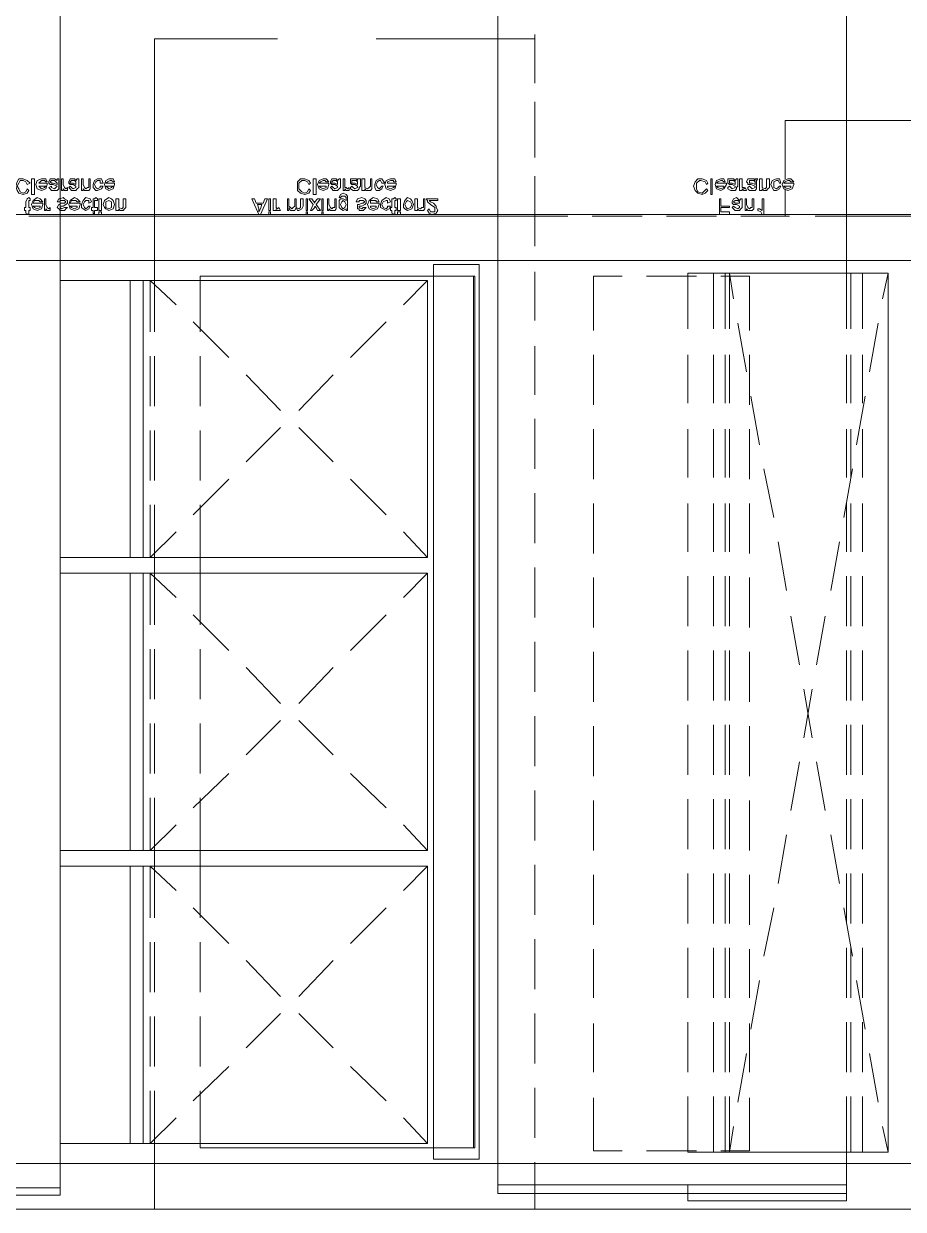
# Model space of a CAD drawing. Header units: metres. Extents: x -2 to 237, y -8 to 52.
# Drawn here: x 11.405 to 14.223, y 23.912 to 27.713 of the extents above; entities that cross this region are included whole.
import ezdxf

# ---------------------------------------------------------------- set-up
doc = ezdxf.new("R2010")
doc.units = ezdxf.units.M
doc.layers.add('HVAC - Ductos', color=5, linetype='Continuous', lineweight=0)
doc.layers.add('PDF2_Geometry', color=7, linetype='Continuous', lineweight=0, true_color=0xaaaaaa)

msp = doc.modelspace()

# ---------------------------------------------------------------- linework, layer by layer
at = {"layer": 'HVAC - Ductos', "lineweight": 0}
for points in [[(11.5219, 28.9746), (11.5219, 23.9805), (10.4039, 23.9805), (10.4039, 28.9746)], [(14.0555, 26.9128), (14.0922, 26.9128), (14.1746, 26.9128), (14.1746, 24.095), (14.0922, 24.095), (14.0555, 24.095), (14.0418, 24.095), (14.0418, 23.9897), (14.0418, 23.9622), (12.9239, 23.9622), (12.9239, 23.9897), (12.9239, 28.9654), (14.0418, 28.9654), (14.0418, 26.9128)], [(11.4164, 27.1969), (11.4256, 27.2015), (11.4164, 27.2106), (11.4028, 27.2152), (11.389, 27.2152), (11.3844, 27.2061), (11.3798, 27.1923), (11.3844, 27.1785), (11.389, 27.1694), (11.4028, 27.1648), (11.4164, 27.1694), (11.421, 27.1785), (11.4164, 27.1831), (11.4119, 27.1739), (11.4028, 27.1694), (11.3936, 27.1739), (11.389, 27.1831), (11.3844, 27.1923), (11.389, 27.2015), (11.3936, 27.2106), (11.4028, 27.2106), (11.4119, 27.2061)], [(11.4302, 27.2152), (11.4302, 27.1648), (11.4394, 27.1648), (11.4394, 27.2152)], [(11.476, 27.2061), (11.4806, 27.2061), (11.476, 27.2152), (11.4623, 27.2152), (11.4486, 27.2106), (11.444, 27.1969), (11.4486, 27.1831), (11.4623, 27.1785), (11.476, 27.1831), (11.4806, 27.1969), (11.4806, 27.2015), (11.4531, 27.2015), (11.4577, 27.2061), (11.4623, 27.2106), (11.4714, 27.2106)], [(11.5127, 27.2106), (11.5035, 27.2152), (11.499, 27.2152), (11.4898, 27.2152), (11.4852, 27.2061), (11.4852, 27.2015), (11.4898, 27.1969), (11.4944, 27.1969), (11.499, 27.1969), (11.5127, 27.1923), (11.5081, 27.1877), (11.5035, 27.1831), (11.4944, 27.1877), (11.4944, 27.1923), (11.4852, 27.1877), (11.4898, 27.1831), (11.4944, 27.1785), (11.5035, 27.1785), (11.5127, 27.1785), (11.5173, 27.1831), (11.5173, 27.1877), (11.5173, 27.1923), (11.5173, 27.2015), (11.5173, 27.2106), (11.5173, 27.2152), (11.5127, 27.2152)], [(11.5265, 27.2152), (11.5265, 27.1785), (11.5311, 27.1785), (11.5311, 27.1831), (11.5356, 27.1785), (11.5402, 27.1785), (11.5448, 27.1785), (11.5448, 27.1877), (11.5402, 27.1831), (11.5356, 27.1877), (11.5311, 27.1969), (11.5311, 27.2152)], [(11.5722, 27.2106), (11.5677, 27.2152), (11.5631, 27.2152), (11.5539, 27.2152), (11.5493, 27.2061), (11.5493, 27.2015), (11.5539, 27.1969), (11.5585, 27.1969), (11.5631, 27.1969), (11.5722, 27.1923), (11.5722, 27.1877), (11.5631, 27.1831), (11.5585, 27.1877), (11.5539, 27.1923), (11.5493, 27.1877), (11.5539, 27.1831), (11.5585, 27.1785), (11.5677, 27.1785), (11.5722, 27.1785), (11.5768, 27.1831), (11.5814, 27.1877), (11.5814, 27.1923), (11.5814, 27.2015), (11.5814, 27.2106), (11.5814, 27.2152), (11.5768, 27.2152)], [(11.5906, 27.2152), (11.5906, 27.1785), (11.5952, 27.1785), (11.5952, 27.1831), (11.5997, 27.1785), (11.6089, 27.1785), (11.6135, 27.1785), (11.6181, 27.1831), (11.6181, 27.1877), (11.6181, 27.1923), (11.6181, 27.2152), (11.6135, 27.2152), (11.6135, 27.1923), (11.6135, 27.1877), (11.6089, 27.1877), (11.6043, 27.1831), (11.5997, 27.1877), (11.5952, 27.1969), (11.5952, 27.2152)], [(11.6501, 27.2015), (11.6593, 27.2015), (11.6547, 27.2152), (11.641, 27.2152), (11.6318, 27.2106), (11.6273, 27.1969), (11.6273, 27.1877), (11.6364, 27.1785), (11.641, 27.1785), (11.6547, 27.1831), (11.6593, 27.1923), (11.6501, 27.1923), (11.6501, 27.1877), (11.641, 27.1831), (11.6364, 27.1877), (11.6318, 27.1969), (11.6364, 27.2061), (11.641, 27.2106), (11.6501, 27.2106)], [(11.6914, 27.2061), (11.6959, 27.2061), (11.6914, 27.2152), (11.6777, 27.2152), (11.6685, 27.2106), (11.6639, 27.1969), (11.6685, 27.1831), (11.6777, 27.1785), (11.6914, 27.1831), (11.6959, 27.1969), (11.6959, 27.2015), (11.6685, 27.2015), (11.6731, 27.2061), (11.6822, 27.2106), (11.6868, 27.2106)], [(12.3191, 27.1969), (12.3237, 27.2015), (12.3191, 27.2106), (12.3053, 27.2152), (12.2915, 27.2152), (12.2824, 27.2061), (12.2824, 27.1923), (12.2824, 27.1785), (12.2915, 27.1694), (12.3053, 27.1648), (12.3191, 27.1694), (12.3237, 27.1785), (12.3191, 27.1831), (12.3145, 27.1739), (12.3053, 27.1694), (12.2961, 27.1739), (12.287, 27.1831), (12.287, 27.1923), (12.287, 27.2015), (12.2961, 27.2106), (12.3053, 27.2106), (12.3145, 27.2061)], [(12.3328, 27.2152), (12.3328, 27.1648), (12.342, 27.1648), (12.342, 27.2152)], [(12.3741, 27.2061), (12.3832, 27.2061), (12.3741, 27.2152), (12.3649, 27.2152), (12.3512, 27.2106), (12.3466, 27.1969), (12.3512, 27.1831), (12.3649, 27.1785), (12.3786, 27.1831), (12.3832, 27.1969), (12.3832, 27.2015), (12.3512, 27.2015), (12.3558, 27.2061), (12.3649, 27.2106), (12.3695, 27.2106)], [(12.4107, 27.2106), (12.4061, 27.2152), (12.4015, 27.2152), (12.3924, 27.2152), (12.3878, 27.2061), (12.3878, 27.2015), (12.3924, 27.1969), (12.3969, 27.1969), (12.4015, 27.1969), (12.4107, 27.1923), (12.4107, 27.1877), (12.4015, 27.1831), (12.3969, 27.1877), (12.3924, 27.1923), (12.3878, 27.1877), (12.3924, 27.1831), (12.3969, 27.1785), (12.4061, 27.1785), (12.4107, 27.1785), (12.4153, 27.1831), (12.4199, 27.1877), (12.4199, 27.1923), (12.4199, 27.2015), (12.4199, 27.2106), (12.4199, 27.2152), (12.4153, 27.2152)], [(12.429, 27.2152), (12.429, 27.1785), (12.4336, 27.1785), (12.4336, 27.1831), (12.4382, 27.1785), (12.4428, 27.1785), (12.4474, 27.1785), (12.4474, 27.1877), (12.4428, 27.1831), (12.4382, 27.1877), (12.4336, 27.1877), (12.4336, 27.1969), (12.4336, 27.2152)], [(12.4748, 27.2106), (12.4702, 27.2152), (12.4611, 27.2152), (12.452, 27.2152), (12.452, 27.2061), (12.452, 27.2015), (12.4566, 27.1969), (12.4657, 27.1969), (12.4748, 27.1923), (12.4748, 27.1877), (12.4657, 27.1831), (12.4611, 27.1877), (12.4566, 27.1923), (12.452, 27.1877), (12.452, 27.1831), (12.4611, 27.1785), (12.4657, 27.1785), (12.4748, 27.1785), (12.4794, 27.1831), (12.4794, 27.1877), (12.484, 27.1923), (12.484, 27.2015), (12.484, 27.2106), (12.484, 27.2152), (12.4748, 27.2152)], [(12.4886, 27.2152), (12.4886, 27.1785), (12.4978, 27.1785), (12.4978, 27.1831), (12.5024, 27.1785), (12.5069, 27.1785), (12.5161, 27.1785), (12.5206, 27.1831), (12.5206, 27.1877), (12.5206, 27.1923), (12.5206, 27.2152), (12.5161, 27.2152), (12.5161, 27.1923), (12.5115, 27.1877), (12.5069, 27.1831), (12.4978, 27.1877), (12.4978, 27.1969), (12.4978, 27.2152)], [(12.5528, 27.2015), (12.5619, 27.2015), (12.5528, 27.2152), (12.5436, 27.2152), (12.5344, 27.2106), (12.5298, 27.1969), (12.5298, 27.1877), (12.5344, 27.1785), (12.5436, 27.1785), (12.5528, 27.1831), (12.5573, 27.1923), (12.5528, 27.1923), (12.5482, 27.1877), (12.5436, 27.1831), (12.539, 27.1877), (12.5344, 27.1969), (12.539, 27.2061), (12.5436, 27.2106), (12.5482, 27.2106)], [(12.5894, 27.2061), (12.5986, 27.2061), (12.594, 27.2152), (12.5802, 27.2152), (12.5664, 27.2106), (12.5619, 27.1969), (12.5664, 27.1831), (12.5802, 27.1785), (12.594, 27.1831), (12.5986, 27.1969), (12.5986, 27.2015), (12.571, 27.2015), (12.571, 27.2061), (12.5802, 27.2106), (12.5894, 27.2106)], [(13.5928, 27.1969), (13.5974, 27.2015), (13.5928, 27.2106), (13.579, 27.2152), (13.5653, 27.2152), (13.5562, 27.2061), (13.5516, 27.1923), (13.5562, 27.1785), (13.5653, 27.1694), (13.579, 27.1648), (13.5882, 27.1694), (13.5974, 27.1785), (13.5928, 27.1831), (13.5836, 27.1739), (13.579, 27.1694), (13.5653, 27.1739), (13.5607, 27.1831), (13.5607, 27.1923), (13.5607, 27.2015), (13.5699, 27.2106), (13.5744, 27.2106), (13.5882, 27.2061)], [(13.6066, 27.2152), (13.6066, 27.1648), (13.6111, 27.1648), (13.6111, 27.2152)], [(13.6478, 27.2061), (13.6524, 27.2061), (13.6478, 27.2152), (13.6386, 27.2152), (13.6248, 27.2106), (13.6202, 27.1969), (13.6248, 27.1831), (13.6386, 27.1785), (13.6478, 27.1831), (13.6569, 27.1969), (13.6569, 27.2015), (13.6248, 27.2015), (13.6294, 27.2061), (13.6386, 27.2106), (13.6432, 27.2106)], [(13.6844, 27.2106), (13.6798, 27.2152), (13.6706, 27.2152), (13.6615, 27.2152), (13.6615, 27.2061), (13.6615, 27.2015), (13.6661, 27.1969), (13.6706, 27.1969), (13.6752, 27.1969), (13.6844, 27.1923), (13.6844, 27.1877), (13.6752, 27.1831), (13.6706, 27.1877), (13.6661, 27.1923), (13.6615, 27.1877), (13.6615, 27.1831), (13.6706, 27.1785), (13.6752, 27.1785), (13.6844, 27.1785), (13.689, 27.1831), (13.689, 27.1877), (13.6936, 27.1923), (13.6936, 27.2015), (13.6936, 27.2106), (13.6936, 27.2152), (13.689, 27.2152)], [(13.6982, 27.2152), (13.6982, 27.1785), (13.7073, 27.1785), (13.7073, 27.1831), (13.7119, 27.1785), (13.7211, 27.1785), (13.7165, 27.1877), (13.7119, 27.1831), (13.7119, 27.1877), (13.7073, 27.1877), (13.7073, 27.1969), (13.7073, 27.2152)], [(13.7486, 27.2106), (13.744, 27.2152), (13.7348, 27.2152), (13.7257, 27.2152), (13.7211, 27.2061), (13.7257, 27.2015), (13.7257, 27.1969), (13.7303, 27.1969), (13.7348, 27.1969), (13.7486, 27.1923), (13.7486, 27.1877), (13.7394, 27.1831), (13.7348, 27.1877), (13.7303, 27.1923), (13.7257, 27.1877), (13.7257, 27.1831), (13.7303, 27.1785), (13.7394, 27.1785), (13.7486, 27.1785), (13.7531, 27.1831), (13.7531, 27.1877), (13.7531, 27.1923), (13.7531, 27.2015), (13.7531, 27.2106), (13.7577, 27.2152), (13.7486, 27.2152)], [(13.7623, 27.2152), (13.7623, 27.1785), (13.7714, 27.1785), (13.7714, 27.1831), (13.776, 27.1785), (13.7806, 27.1785), (13.7852, 27.1785), (13.7898, 27.1831), (13.7944, 27.1877), (13.7944, 27.1923), (13.7944, 27.2152), (13.7852, 27.2152), (13.7852, 27.1923), (13.7852, 27.1877), (13.7806, 27.1831), (13.7714, 27.1877), (13.7714, 27.1969), (13.7714, 27.2152)], [(13.8265, 27.2015), (13.8311, 27.2015), (13.8265, 27.2152), (13.8173, 27.2152), (13.8035, 27.2106), (13.799, 27.1969), (13.8035, 27.1877), (13.8081, 27.1785), (13.8173, 27.1785), (13.8265, 27.1831), (13.8311, 27.1923), (13.8265, 27.1923), (13.8219, 27.1877), (13.8173, 27.1831), (13.8081, 27.1877), (13.8081, 27.1969), (13.8081, 27.2061), (13.8173, 27.2106), (13.8219, 27.2106)], [(13.8631, 27.2061), (13.8723, 27.2061), (13.8631, 27.2152), (13.8539, 27.2152), (13.8402, 27.2106), (13.8357, 27.1969), (13.8402, 27.1831), (13.8539, 27.1785), (13.8677, 27.1831), (13.8723, 27.1969), (13.8723, 27.2015), (13.8402, 27.2015), (13.8448, 27.2061), (13.8539, 27.2106), (13.8585, 27.2106)], [(11.4531, 27.1923), (11.476, 27.1923), (11.4714, 27.1877), (11.4623, 27.1831), (11.4577, 27.1877)], [(11.5127, 27.1969), (11.499, 27.2015), (11.4944, 27.2015), (11.4898, 27.2061), (11.4944, 27.2106), (11.499, 27.2106), (11.5035, 27.2106), (11.5081, 27.2061), (11.5127, 27.2015)], [(11.5722, 27.1969), (11.5631, 27.2015), (11.5585, 27.2015), (11.5539, 27.2015), (11.5539, 27.2061), (11.5585, 27.2106), (11.5631, 27.2106), (11.5677, 27.2106), (11.5722, 27.2061), (11.5722, 27.2015)], [(11.6685, 27.1923), (11.6914, 27.1923), (11.6868, 27.1877), (11.6777, 27.1831), (11.6731, 27.1877)], [(12.3512, 27.1923), (12.3741, 27.1923), (12.3741, 27.1877), (12.3649, 27.1831), (12.3558, 27.1877)], [(12.4107, 27.1969), (12.4015, 27.2015), (12.3969, 27.2015), (12.3924, 27.2015), (12.3924, 27.2061), (12.3969, 27.2106), (12.4015, 27.2106), (12.4061, 27.2106), (12.4107, 27.2061), (12.4107, 27.2015)], [(12.4748, 27.1969), (12.4657, 27.2015), (12.4611, 27.2015), (12.4566, 27.2015), (12.4566, 27.2061), (12.4566, 27.2106), (12.4657, 27.2106), (12.4702, 27.2106), (12.4748, 27.2061), (12.4748, 27.2015)], [(12.571, 27.1923), (12.594, 27.1923), (12.5894, 27.1877), (12.5802, 27.1831), (12.571, 27.1877)], [(13.6248, 27.1923), (13.6478, 27.1923), (13.6478, 27.1877), (13.6386, 27.1831), (13.6294, 27.1877)], [(13.6844, 27.1969), (13.6752, 27.2015), (13.6706, 27.2015), (13.6661, 27.2015), (13.6661, 27.2061), (13.6661, 27.2106), (13.6752, 27.2106), (13.6798, 27.2106), (13.6844, 27.2061), (13.6844, 27.2015)], [(13.7486, 27.1969), (13.7394, 27.2015), (13.7303, 27.2015), (13.7303, 27.2061), (13.7303, 27.2106), (13.7348, 27.2106), (13.744, 27.2106), (13.7486, 27.2061), (13.7486, 27.2015)], [(13.8402, 27.1923), (13.8631, 27.1923), (13.8631, 27.1877), (13.8539, 27.1831), (13.8448, 27.1877)], [(11.4256, 27.1465), (11.4256, 27.1511), (11.421, 27.1557), (11.4164, 27.1511), (11.4119, 27.1419), (11.4119, 27.1236), (11.4073, 27.1236), (11.4073, 27.1144), (11.4119, 27.1144), (11.4119, 27.1053), (11.421, 27.1007), (11.421, 27.1144), (11.4256, 27.1144), (11.4256, 27.1236), (11.421, 27.1236), (11.421, 27.1419), (11.421, 27.1465)], [(11.4577, 27.1419), (11.4668, 27.1419), (11.4577, 27.1511), (11.4486, 27.1557), (11.4348, 27.1465), (11.4302, 27.1327), (11.4348, 27.119), (11.4486, 27.1144), (11.4623, 27.119), (11.4668, 27.1327), (11.4668, 27.1373), (11.4348, 27.1373), (11.4394, 27.1465), (11.4486, 27.1465), (11.4531, 27.1465)], [(11.4714, 27.1511), (11.4714, 27.1144), (11.476, 27.1144), (11.476, 27.119), (11.4806, 27.1144), (11.4852, 27.1144), (11.4898, 27.1144), (11.4898, 27.1236), (11.4852, 27.119), (11.4806, 27.1236), (11.476, 27.1327), (11.476, 27.1511)], [(11.5127, 27.1419), (11.5219, 27.1419), (11.5219, 27.1465), (11.5311, 27.1465), (11.5356, 27.1465), (11.5402, 27.1419), (11.5356, 27.1373), (11.5311, 27.1373), (11.5219, 27.1373), (11.5219, 27.1327), (11.5173, 27.1327), (11.5127, 27.1236), (11.5173, 27.119), (11.5219, 27.1144), (11.5265, 27.1144), (11.5356, 27.1144), (11.5402, 27.119), (11.5448, 27.1236), (11.5356, 27.1236), (11.5265, 27.119), (11.5219, 27.1236), (11.5219, 27.1281), (11.5311, 27.1281), (11.5402, 27.1327), (11.5448, 27.1373), (11.5448, 27.1419), (11.5448, 27.1465), (11.5356, 27.1511), (11.5311, 27.1557), (11.5219, 27.1511), (11.5173, 27.1511)], [(11.5768, 27.1419), (11.586, 27.1419), (11.5768, 27.1511), (11.5677, 27.1557), (11.5539, 27.1465), (11.5493, 27.1327), (11.5539, 27.119), (11.5677, 27.1144), (11.5814, 27.119), (11.586, 27.1327), (11.586, 27.1373), (11.5539, 27.1373), (11.5585, 27.1465), (11.5677, 27.1465), (11.5722, 27.1465)], [(11.6135, 27.1373), (11.6227, 27.1419), (11.6181, 27.1511), (11.6043, 27.1557), (11.5952, 27.1465), (11.5906, 27.1327), (11.5906, 27.1236), (11.5952, 27.119), (11.6043, 27.1144), (11.6135, 27.119), (11.6181, 27.1281), (11.6135, 27.1281), (11.6089, 27.1236), (11.6043, 27.119), (11.5997, 27.1236), (11.5952, 27.1327), (11.5997, 27.1419), (11.6043, 27.1465), (11.6135, 27.1465)], [(11.641, 27.1465), (11.641, 27.1511), (11.6364, 27.1557), (11.6318, 27.1511), (11.6273, 27.1511), (11.6273, 27.1419), (11.6273, 27.1236), (11.6227, 27.1236), (11.6227, 27.1144), (11.6273, 27.1144), (11.6273, 27.1053), (11.6318, 27.1007), (11.6318, 27.1144), (11.641, 27.1144), (11.641, 27.1236), (11.6318, 27.1236), (11.6318, 27.1419), (11.6318, 27.1465), (11.6364, 27.1465)], [(11.6455, 27.1511), (11.6455, 27.1144), (11.6547, 27.1144), (11.6547, 27.1511)], [(11.6593, 27.1327), (11.6639, 27.1236), (11.6685, 27.119), (11.6777, 27.1144), (11.6914, 27.119), (11.6959, 27.1327), (11.6914, 27.1465), (11.6868, 27.1511), (11.6777, 27.1557), (11.6639, 27.1465)], [(11.6685, 27.1327), (11.6685, 27.1419), (11.6777, 27.1465), (11.6868, 27.1419), (11.6868, 27.1327), (11.6868, 27.1236), (11.6777, 27.119), (11.6685, 27.1236)], [(11.7005, 27.1511), (11.7005, 27.1144), (11.7097, 27.1144), (11.7097, 27.119), (11.7143, 27.1144), (11.7189, 27.1144), (11.7235, 27.1144), (11.728, 27.119), (11.7326, 27.1236), (11.7326, 27.1281), (11.7326, 27.1511), (11.7235, 27.1511), (11.7235, 27.1327), (11.7235, 27.1236), (11.7189, 27.119), (11.7097, 27.1236), (11.7097, 27.1327), (11.7097, 27.1511)], [(12.1358, 27.1511), (12.1587, 27.1007), (12.1633, 27.1007), (12.1862, 27.1511), (12.1771, 27.1511), (12.1725, 27.1373), (12.1495, 27.1373), (12.145, 27.1511)], [(12.1908, 27.1511), (12.1908, 27.1144), (12.1953, 27.1144), (12.1953, 27.1511)], [(12.2045, 27.1511), (12.2045, 27.1144), (12.2137, 27.1144), (12.2137, 27.119), (12.2137, 27.1144), (12.2183, 27.1144), (12.2275, 27.1144), (12.2229, 27.1236), (12.2183, 27.119), (12.2137, 27.1236), (12.2137, 27.1327), (12.2137, 27.1511)], [(12.2503, 27.1511), (12.2503, 27.1144), (12.2549, 27.1144), (12.2549, 27.1236), (12.2595, 27.1144), (12.2687, 27.1144), (12.2733, 27.1144), (12.2779, 27.1236), (12.2824, 27.1144), (12.287, 27.1144), (12.2961, 27.119), (12.3007, 27.1281), (12.3007, 27.1511), (12.2915, 27.1511), (12.2915, 27.1281), (12.2915, 27.1236), (12.287, 27.119), (12.2779, 27.1236), (12.2779, 27.1327), (12.2779, 27.1511), (12.2733, 27.1511), (12.2733, 27.1281), (12.2687, 27.1236), (12.2641, 27.119), (12.2595, 27.1236), (12.2549, 27.1281), (12.2549, 27.1327), (12.2549, 27.1511)], [(12.3099, 27.1511), (12.3099, 27.1144), (12.3145, 27.1144), (12.3145, 27.1511)], [(12.3191, 27.1511), (12.3328, 27.1327), (12.3237, 27.1144), (12.3282, 27.1144), (12.3374, 27.1236), (12.3374, 27.1281), (12.342, 27.1236), (12.3466, 27.1144), (12.3558, 27.1144), (12.342, 27.1327), (12.3558, 27.1511), (12.3466, 27.1511), (12.3374, 27.1419), (12.3374, 27.1373), (12.3282, 27.1511)], [(12.3603, 27.1511), (12.3603, 27.1144), (12.3649, 27.1144), (12.3649, 27.1511)], [(12.3786, 27.1511), (12.3786, 27.1144), (12.3832, 27.1144), (12.3832, 27.119), (12.3878, 27.1144), (12.3924, 27.1144), (12.4015, 27.1144), (12.4061, 27.119), (12.4061, 27.1236), (12.4061, 27.1281), (12.4061, 27.1511), (12.4015, 27.1511), (12.4015, 27.1327), (12.4015, 27.1236), (12.3969, 27.1236), (12.3924, 27.119), (12.3878, 27.1236), (12.3832, 27.1327), (12.3832, 27.1511)], [(12.4153, 27.1557), (12.4199, 27.1557), (12.4244, 27.1603), (12.429, 27.1603), (12.4336, 27.1603), (12.4382, 27.1557), (12.4382, 27.1465), (12.429, 27.1511), (12.4199, 27.1511), (12.4153, 27.1465), (12.4153, 27.1327), (12.4153, 27.1236), (12.4199, 27.119), (12.429, 27.1144), (12.4382, 27.119), (12.4382, 27.1144), (12.4428, 27.1144), (12.4428, 27.1465), (12.4428, 27.1603), (12.4382, 27.1648), (12.429, 27.1694), (12.4199, 27.1648)], [(12.4199, 27.1327), (12.4244, 27.1419), (12.429, 27.1465), (12.4336, 27.1419), (12.4382, 27.1327), (12.4336, 27.1236), (12.429, 27.119), (12.4244, 27.1236)], [(12.4702, 27.1419), (12.4794, 27.1419), (12.4794, 27.1465), (12.4886, 27.1465), (12.4932, 27.1465), (12.4978, 27.1419), (12.4932, 27.1373), (12.4886, 27.1373), (12.4794, 27.1327), (12.4748, 27.1327), (12.4748, 27.1236), (12.4748, 27.119), (12.4794, 27.119), (12.4794, 27.1144), (12.4886, 27.1144), (12.4932, 27.1144), (12.4978, 27.119), (12.5024, 27.1236), (12.4932, 27.1236), (12.4886, 27.119), (12.4794, 27.1236), (12.4794, 27.1281), (12.484, 27.1281), (12.4886, 27.1281), (12.4978, 27.1327), (12.5024, 27.1373), (12.5024, 27.1419), (12.5024, 27.1465), (12.4978, 27.1511), (12.4886, 27.1557), (12.4748, 27.1511)], [(12.5344, 27.1419), (12.5436, 27.1419), (12.539, 27.1511), (12.5252, 27.1557), (12.5115, 27.1465), (12.5069, 27.1327), (12.5115, 27.119), (12.5252, 27.1144), (12.539, 27.119), (12.5436, 27.1327), (12.5436, 27.1373), (12.5161, 27.1373), (12.5161, 27.1465), (12.5252, 27.1465), (12.5344, 27.1465)], [(12.571, 27.1373), (12.5802, 27.1419), (12.5756, 27.1511), (12.5664, 27.1557), (12.5528, 27.1465), (12.5482, 27.1327), (12.5482, 27.1236), (12.5573, 27.119), (12.5664, 27.1144), (12.5756, 27.119), (12.5802, 27.1281), (12.571, 27.1281), (12.571, 27.1236), (12.5664, 27.119), (12.5573, 27.1236), (12.5528, 27.1327), (12.5573, 27.1419), (12.5664, 27.1465), (12.571, 27.1465)], [(12.5986, 27.1465), (12.5986, 27.1511), (12.594, 27.1557), (12.5894, 27.1511), (12.5848, 27.1511), (12.5848, 27.1419), (12.5848, 27.1236), (12.5802, 27.1236), (12.5802, 27.1144), (12.5848, 27.1144), (12.5848, 27.1053), (12.594, 27.1007), (12.594, 27.1144), (12.5986, 27.1144), (12.5986, 27.1236), (12.594, 27.1236), (12.594, 27.1419), (12.594, 27.1465)], [(12.6031, 27.1511), (12.6031, 27.1144), (12.6123, 27.1144), (12.6123, 27.1511)], [(12.6215, 27.1327), (12.6215, 27.1236), (12.6261, 27.119), (12.6352, 27.1144), (12.649, 27.119), (12.6535, 27.1327), (12.649, 27.1465), (12.6444, 27.1511), (12.6352, 27.1557), (12.6261, 27.1465)], [(12.6261, 27.1327), (12.6307, 27.1419), (12.6352, 27.1465), (12.6444, 27.1419), (12.649, 27.1327), (12.6444, 27.1236), (12.6352, 27.119), (12.6307, 27.1236)], [(12.6581, 27.1511), (12.6581, 27.1144), (12.6673, 27.1144), (12.6673, 27.119), (12.6718, 27.1144), (12.6764, 27.1144), (12.6856, 27.1144), (12.6902, 27.119), (12.6902, 27.1236), (12.6902, 27.1281), (12.6902, 27.1511), (12.6856, 27.1511), (12.6856, 27.1327), (12.6856, 27.1236), (12.681, 27.1236), (12.6764, 27.119), (12.6673, 27.1236), (12.6673, 27.1327), (12.6673, 27.1511)], [(12.7315, 27.1465), (12.7315, 27.1511), (12.6948, 27.1511), (12.6993, 27.1465), (12.6993, 27.1419), (12.7085, 27.1327), (12.7223, 27.1236), (12.7223, 27.1144), (12.7223, 27.1099), (12.7131, 27.1099), (12.7085, 27.1099), (12.7039, 27.119), (12.6993, 27.1144), (12.7039, 27.1053), (12.7131, 27.1007), (12.7269, 27.1053), (12.7315, 27.1144), (12.7269, 27.1236), (12.7269, 27.1281), (12.7177, 27.1373), (12.7085, 27.1419), (12.7039, 27.1465)], [(13.634, 27.1511), (13.634, 27.1007), (13.6661, 27.1007), (13.6661, 27.1099), (13.6386, 27.1099), (13.6386, 27.1236), (13.6661, 27.1236), (13.6661, 27.1281), (13.6386, 27.1281), (13.6386, 27.1511)], [(13.6982, 27.1465), (13.6936, 27.1511), (13.689, 27.1557), (13.6798, 27.1511), (13.6752, 27.1419), (13.6752, 27.1373), (13.6798, 27.1327), (13.6844, 27.1327), (13.689, 27.1327), (13.6982, 27.1281), (13.6982, 27.1236), (13.6936, 27.119), (13.6844, 27.1236), (13.6798, 27.1281), (13.6752, 27.1236), (13.6798, 27.119), (13.6844, 27.1144), (13.6936, 27.1144), (13.6982, 27.1144), (13.7028, 27.119), (13.7073, 27.1236), (13.7073, 27.1281), (13.7073, 27.1373), (13.7073, 27.1465), (13.7073, 27.1511), (13.7028, 27.1511)], [(13.6982, 27.1373), (13.689, 27.1373), (13.6844, 27.1373), (13.6798, 27.1419), (13.6844, 27.1465), (13.689, 27.1465), (13.6936, 27.1465), (13.6982, 27.1419)], [(13.7165, 27.1511), (13.7165, 27.1144), (13.7211, 27.1144), (13.7211, 27.119), (13.7257, 27.1144), (13.7348, 27.1144), (13.7394, 27.1144), (13.744, 27.119), (13.744, 27.1236), (13.744, 27.1281), (13.744, 27.1511), (13.7394, 27.1511), (13.7394, 27.1327), (13.7394, 27.1236), (13.7348, 27.1236), (13.7303, 27.119), (13.7257, 27.1236), (13.7211, 27.1327), (13.7211, 27.1511)], [(13.776, 27.1511), (13.7714, 27.1511), (13.7714, 27.1144), (13.7623, 27.119), (13.7577, 27.119), (13.7577, 27.1144), (13.7669, 27.1099), (13.7714, 27.1007), (13.776, 27.1007)], [(11.4348, 27.1281), (11.4577, 27.1281), (11.4577, 27.1236), (11.4486, 27.119), (11.4394, 27.1236)], [(11.5539, 27.1281), (11.5768, 27.1281), (11.5768, 27.1236), (11.5677, 27.119), (11.5585, 27.1236)], [(11.6455, 27.1099), (11.6455, 27.1007), (11.6547, 27.1007), (11.6547, 27.1099)], [(12.1541, 27.1327), (12.1679, 27.1327), (12.1633, 27.119), (12.1587, 27.1099), (12.1587, 27.119)], [(12.1908, 27.1099), (12.1908, 27.1007), (12.1953, 27.1007), (12.1953, 27.1099)], [(12.3099, 27.1099), (12.3099, 27.1007), (12.3145, 27.1007), (12.3145, 27.1099)], [(12.3603, 27.1099), (12.3603, 27.1007), (12.3649, 27.1007), (12.3649, 27.1099)], [(12.5161, 27.1281), (12.5344, 27.1281), (12.5344, 27.1236), (12.5252, 27.119), (12.5161, 27.1236)], [(12.6031, 27.1099), (12.6031, 27.1007), (12.6123, 27.1007), (12.6123, 27.1099)], [(11.421, 27.0961), (11.5219, 27.0961)], [(13.7028, 27.0961), (13.8585, 27.0961)], [(13.941, 27.0961), (14.0418, 27.0961)], [(13.043, 26.7616), (13.043, 26.9174)], [(14.0555, 26.7341), (14.0555, 26.9128)], [(14.0922, 26.9128), (14.0922, 26.7341)], [(11.7463, 26.0011), (11.7463, 26.8899), (11.5219, 26.8899), (11.5219, 26.0011)], [(11.7876, 26.0011), (11.7463, 26.0011), (11.7463, 26.8899), (11.7876, 26.8899)], [(12.6993, 26.8899), (12.6993, 26.0011), (11.7876, 26.0011), (11.7876, 26.8899)], [(11.8242, 26.7249), (11.8242, 26.8899)], [(11.9708, 26.9036), (12.8459, 26.9036), (12.8459, 24.1088), (11.9708, 24.1088), (11.9708, 24.1226), (11.9708, 24.1088), (12.8505, 24.1088), (12.8505, 26.9036), (11.9708, 26.9036), (11.9708, 26.8899)], [(11.9708, 26.7249), (11.9708, 26.8899)], [(11.8242, 26.4867), (11.8242, 26.6471)], [(11.9708, 26.4867), (11.9708, 26.6471)], [(13.043, 26.5234), (13.043, 26.6792)], [(14.0418, 26.6517), (14.0418, 26.4959)], [(14.0555, 26.4959), (14.0555, 26.6517)], [(14.0922, 26.6517), (14.0922, 26.4959)], [(13.043, 26.2852), (13.043, 26.4455)], [(11.8242, 26.2485), (11.8242, 26.4089)], [(11.9708, 26.2485), (11.9708, 26.4089)], [(14.0418, 26.4134), (14.0418, 26.2576)], [(14.0555, 26.2576), (14.0555, 26.4134)], [(14.0922, 26.4134), (14.0922, 26.2576)], [(13.043, 26.0469), (13.043, 26.2072)], [(11.8242, 26.0011), (11.8242, 26.1706)], [(11.9708, 26.0011), (11.9708, 26.1706)], [(14.0418, 26.1751), (14.0418, 26.0194)], [(14.0555, 26.0194), (14.0555, 26.1751)], [(14.0922, 26.1751), (14.0922, 26.0194)], [(11.8242, 25.9507), (11.8242, 26.0011)], [(11.9708, 25.9507), (11.9708, 26.0011)], [(13.043, 25.8086), (13.043, 25.969)], [(11.7463, 25.0618), (11.7463, 25.9507), (11.5219, 25.9507), (11.5219, 25.0618)], [(11.7876, 25.0618), (11.7463, 25.0618), (11.7463, 25.9507), (11.7876, 25.9507)], [(12.6993, 25.9507), (12.6993, 25.0618), (11.7876, 25.0618), (11.7876, 25.9507)], [(11.8242, 25.7857), (11.8242, 25.9507)], [(11.9708, 25.7857), (11.9708, 25.9507)], [(14.0418, 25.9415), (14.0418, 25.7812)], [(14.0555, 25.7812), (14.0555, 25.9415)], [(14.0922, 25.9415), (14.0922, 25.7812)], [(11.8242, 25.5475), (11.8242, 25.7078)], [(11.9708, 25.5475), (11.9708, 25.7078)], [(13.043, 25.5704), (13.043, 25.7308)], [(14.0418, 25.7032), (14.0418, 25.5429)], [(14.0555, 25.5429), (14.0555, 25.7032)], [(14.0922, 25.7032), (14.0922, 25.5429)], [(11.8242, 25.3093), (11.8242, 25.4696)], [(11.9708, 25.3093), (11.9708, 25.4696)], [(13.043, 25.3321), (13.043, 25.4925)], [(14.0418, 25.465), (14.0418, 25.3047)], [(14.0555, 25.3047), (14.0555, 25.465)], [(14.0922, 25.465), (14.0922, 25.3047)], [(13.043, 25.0939), (13.043, 25.2542)], [(11.8242, 25.0618), (11.8242, 25.2314)], [(11.9708, 25.0618), (11.9708, 25.2314)], [(14.0418, 25.2268), (14.0418, 25.0664)], [(14.0555, 25.0664), (14.0555, 25.2268)], [(14.0922, 25.2268), (14.0922, 25.0664)], [(11.8242, 25.0114), (11.8242, 25.0618)], [(11.9708, 25.0114), (11.9708, 25.0618)], [(11.7463, 24.1226), (11.7463, 25.0114), (11.5219, 25.0114), (11.5219, 24.1226)], [(11.7876, 24.1226), (11.7463, 24.1226), (11.7463, 25.0114), (11.7876, 25.0114)], [(12.6993, 25.0114), (12.6993, 24.1226), (11.7876, 24.1226), (11.7876, 25.0114)], [(11.8242, 24.8465), (11.8242, 25.0114)], [(11.9708, 24.8465), (11.9708, 25.0114)], [(13.043, 24.8557), (13.043, 25.016)], [(14.0418, 24.9885), (14.0418, 24.8281)], [(14.0555, 24.8281), (14.0555, 24.9885)], [(14.0922, 24.9885), (14.0922, 24.8281)], [(11.8242, 24.6082), (11.8242, 24.7686)], [(11.9708, 24.6082), (11.9708, 24.7686)], [(13.043, 24.6174), (13.043, 24.7777)], [(14.0418, 24.7503), (14.0418, 24.5899)], [(14.0555, 24.5899), (14.0555, 24.7503)], [(14.0922, 24.7503), (14.0922, 24.5899)], [(11.8242, 24.3699), (11.8242, 24.5303)], [(11.9708, 24.3699), (11.9708, 24.5303)], [(13.043, 24.3791), (13.043, 24.5395)], [(14.0418, 24.512), (14.0418, 24.3517)], [(14.0555, 24.3517), (14.0555, 24.512)], [(14.0922, 24.512), (14.0922, 24.3517)], [(11.9708, 24.1226), (11.9708, 24.2921)], [(13.043, 24.1409), (13.043, 24.3013)], [(14.0555, 24.095), (14.0555, 24.2737)], [(14.0922, 24.2737), (14.0922, 24.095)], [(14.0418, 23.9897), (14.0418, 24.095), (14.0418, 23.9897), (12.9239, 23.9897)], [(13.043, 23.9622), (13.043, 24.063)], [(10.4039, 23.9805), (11.5219, 23.9805), (11.5219, 23.9576), (10.4039, 23.9576)]]:
    msp.add_lwpolyline(points, close=True, dxfattribs=at)
for points in [[(13.043, 27.6779), (13.043, 27.5222)], [(12.2183, 27.6643), (11.8242, 27.6643), (11.8242, 27.0961), (12.2183, 27.0961)], [(13.043, 27.5405), (13.043, 27.6643), (12.9239, 27.6643), (12.5344, 27.6643)], [(11.7693, 27.0961), (11.5219, 27.0961), (11.8242, 27.0961), (11.8242, 27.5496)], [(13.043, 27.3023), (13.043, 27.4626)], [(13.043, 27.4397), (13.043, 27.2839)], [(11.2424, 23.9118), (11.8242, 23.9118), (11.8242, 24.1226), (11.8242, 24.2921), (11.8242, 24.1226), (11.8242, 23.9118), (13.043, 23.9118), (13.043, 23.9622), (13.043, 23.9118), (14.3717, 23.9118), (14.3717, 27.0961), (14.0418, 27.0961), (14.3258, 27.0961), (14.3258, 27.403), (14.0418, 27.403), (13.8448, 27.403), (13.8448, 27.2152)], [(13.043, 27.2015), (13.043, 27.0961), (13.1484, 27.0961), (13.043, 27.0961), (13.043, 26.9998), (13.043, 27.0961), (12.9239, 27.0961), (13.043, 27.0961), (13.043, 27.2244)], [(13.8448, 27.1831), (13.8448, 27.0961)], [(12.5344, 27.0961), (12.9239, 27.0961), (11.8242, 27.0961), (11.8242, 26.8899), (11.8242, 27.0961), (11.5219, 27.0961)], [(12.6948, 27.0961), (12.1771, 27.0961)], [(13.382, 27.0961), (13.2262, 27.0961), (13.3866, 27.0961)], [(13.6202, 27.0961), (13.4645, 27.0961), (13.6248, 27.0961)], [(15.4254, 26.2576), (15.4254, 26.3814), (15.4254, 27.0961), (14.3717, 27.0961), (14.0418, 27.0961)], [(13.6294, 26.9128), (13.5332, 26.9128), (13.5332, 26.7341)], [(13.689, 26.9128), (13.6157, 26.9128), (13.6157, 26.7341)], [(13.8127, 26.9128), (13.6524, 26.9128), (13.6524, 26.7341)], [(13.8677, 26.9128), (13.7073, 26.9128)], [(13.8952, 26.9128), (13.7577, 26.9128)], [(14.0418, 26.9128), (13.8815, 26.9128)], [(13.9639, 26.9128), (14.0418, 26.9128), (14.0418, 26.7341), (14.0418, 26.9128), (13.9455, 26.9128)], [(14.0418, 26.9128), (14.0555, 26.9128), (14.0922, 26.9128)], [(13.3225, 26.9036), (13.2308, 26.9036), (13.2308, 26.7295)], [(13.5607, 26.9036), (13.4003, 26.9036)], [(13.7303, 26.7295), (13.7303, 26.9036), (13.6386, 26.9036)], [(13.2308, 26.6517), (13.2308, 26.4913)], [(13.5332, 26.6517), (13.5332, 26.4959)], [(13.6157, 26.6517), (13.6157, 26.4959)], [(13.6524, 26.6517), (13.6524, 26.4959)], [(13.7303, 26.4913), (13.7303, 26.6517)], [(13.2308, 26.4134), (13.2308, 26.253)], [(13.5332, 26.4134), (13.5332, 26.2576)], [(13.6157, 26.4134), (13.6157, 26.2576)], [(13.6524, 26.4134), (13.6524, 26.2576)], [(13.7303, 26.253), (13.7303, 26.4134)], [(13.2308, 26.1751), (13.2308, 26.0148)], [(13.5332, 26.1751), (13.5332, 26.0194)], [(13.6157, 26.1751), (13.6157, 26.0194)], [(13.6524, 26.1751), (13.6524, 26.0194)], [(13.7303, 26.0148), (13.7303, 26.1751)], [(13.2308, 25.9369), (13.2308, 25.7766)], [(13.5332, 25.9415), (13.5332, 25.7812)], [(13.6157, 25.9415), (13.6157, 25.7812)], [(13.6524, 25.9415), (13.6524, 25.7812)], [(13.7303, 25.7766), (13.7303, 25.9369)], [(13.2308, 25.6987), (13.2308, 25.5383)], [(13.5332, 25.7032), (13.5332, 25.5429)], [(13.6157, 25.7032), (13.6157, 25.5429)], [(13.6524, 25.7032), (13.6524, 25.5429)], [(13.7303, 25.5383), (13.7303, 25.6987)], [(13.2308, 25.4604), (13.2308, 25.3001)], [(13.5332, 25.465), (13.5332, 25.3047)], [(13.6157, 25.465), (13.6157, 25.3047)], [(13.6524, 25.465), (13.6524, 25.3047)], [(13.7303, 25.3001), (13.7303, 25.4604)], [(13.2308, 25.2222), (13.2308, 25.0618)], [(13.5332, 25.2268), (13.5332, 25.0664)], [(13.6157, 25.2268), (13.6157, 25.0664)], [(13.6524, 25.2268), (13.6524, 25.0664)], [(13.7303, 25.0618), (13.7303, 25.2222)], [(13.2308, 24.9839), (13.2308, 24.8236)], [(13.5332, 24.9885), (13.5332, 24.8281)], [(13.6157, 24.9885), (13.6157, 24.8281)], [(13.6524, 24.9885), (13.6524, 24.8281)], [(13.7303, 24.8236), (13.7303, 24.9839)], [(13.2308, 24.7457), (13.2308, 24.5899)], [(13.5332, 24.7503), (13.5332, 24.5899)], [(13.6157, 24.7503), (13.6157, 24.5899)], [(13.6524, 24.7503), (13.6524, 24.5899)], [(13.7303, 24.5899), (13.7303, 24.7457)], [(13.2308, 24.5074), (13.2308, 24.3517)], [(13.5332, 24.512), (13.5332, 24.3517)], [(13.6157, 24.512), (13.6157, 24.3517)], [(13.6524, 24.512), (13.6524, 24.3517)], [(13.7303, 24.3517), (13.7303, 24.5074)], [(13.2308, 24.2692), (13.2308, 24.0996), (13.3225, 24.0996)], [(13.5332, 24.2737), (13.5332, 24.095), (13.6294, 24.095)], [(13.6157, 24.2737), (13.6157, 24.095), (13.689, 24.095)], [(13.6386, 24.0996), (13.7303, 24.0996), (13.7303, 24.2692)], [(13.6524, 24.2737), (13.6524, 24.095), (13.8127, 24.095)], [(13.9455, 24.095), (14.0418, 24.095), (14.0418, 24.2737), (14.0418, 24.095), (13.9639, 24.095)], [(13.4003, 24.0996), (13.5607, 24.0996)], [(13.7073, 24.095), (13.8677, 24.095)], [(13.7577, 24.095), (13.8952, 24.095)], [(13.8815, 24.095), (14.0418, 24.095)], [(14.0922, 24.095), (14.0555, 24.095), (14.0418, 24.095)], [(13.5332, 23.9622), (13.5332, 23.9897)], [(13.5332, 23.9622), (13.5332, 23.9393), (14.0418, 23.9393), (14.0418, 23.9622)], [(11.9159, 23.9118), (11.9204, 23.9118)]]:
    msp.add_lwpolyline(points, dxfattribs=at)
at = {"layer": 'PDF2_Geometry', "lineweight": 0}
for points in [[(15.3338, 27.1007), (8.4109, 27.1007), (15.3338, 27.1007)], [(12.8093, 26.9403), (12.8001, 26.9403), (12.7955, 26.9403), (12.8001, 26.9403), (12.8093, 26.9403), (12.8643, 26.9403), (12.7177, 26.9403), (12.7727, 26.9403), (12.7818, 26.9403), (12.7864, 26.9403), (12.7818, 26.9403), (12.7727, 26.9403)], [(12.8643, 24.0722), (12.8643, 26.9403), (12.8643, 24.0722)], [(12.7727, 24.0722), (12.7818, 24.0722), (12.7864, 24.0722), (12.7818, 24.0722), (12.7727, 24.0722), (12.7177, 24.0722), (12.8643, 24.0722), (12.8093, 24.0722), (12.8001, 24.0722), (12.7955, 24.0722), (12.8001, 24.0722), (12.8093, 24.0722)]]:
    msp.add_lwpolyline(points, dxfattribs=at)
for points in [[(8.5575, 26.9541), (8.4109, 26.9541), (15.3338, 26.9541)], [(12.7177, 24.0722), (12.7177, 26.9403)], [(8.4109, 24.0584), (15.3155, 24.0584), (8.5575, 24.0584)], [(15.3155, 23.9118), (8.4109, 23.9118)]]:
    msp.add_lwpolyline(points, close=True, dxfattribs=at)
at = {"layer": 'PDF2_Geometry', "color": 8, "lineweight": 0, "true_color": 0x808080}
for points in [[(13.6661, 26.9128), (13.7623, 26.9128), (13.6661, 26.9128), (13.6661, 26.7341), (13.6661, 26.9128), (13.6798, 26.8304)], [(14.1564, 26.8304), (14.1746, 26.9128), (14.1746, 26.7341), (14.1746, 26.9128), (14.0784, 26.9128), (14.1746, 26.9128)], [(11.8105, 26.7249), (11.8105, 26.8899), (11.893, 26.812)], [(11.98, 26.8899), (11.8105, 26.8899)], [(12.2183, 26.8899), (12.0579, 26.8899)], [(12.4566, 26.8899), (12.2961, 26.8899)], [(12.6215, 26.812), (12.6993, 26.8899), (12.5344, 26.8899)], [(12.6993, 26.7249), (12.6993, 26.8899)], [(11.948, 26.757), (12.0625, 26.6425)], [(12.452, 26.6425), (12.5664, 26.757)], [(13.7211, 26.5967), (13.6936, 26.7525)], [(14.1426, 26.7525), (14.1151, 26.5967)], [(11.8105, 26.6471), (11.8105, 26.4867)], [(12.6993, 26.4867), (12.6993, 26.6471)], [(12.1175, 26.5875), (12.2275, 26.473)], [(12.287, 26.473), (12.3969, 26.5875)], [(13.7623, 26.363), (13.7348, 26.5188)], [(14.1014, 26.5188), (14.0739, 26.363)], [(12.1175, 26.308), (12.2275, 26.418)], [(12.287, 26.418), (12.3969, 26.308)], [(11.8105, 26.4089), (11.8105, 26.2485)], [(12.6993, 26.2485), (12.6993, 26.4089)], [(13.8081, 26.1294), (13.776, 26.2852)], [(14.0601, 26.2852), (14.0326, 26.1294)], [(11.948, 26.1385), (12.0625, 26.253)], [(12.452, 26.253), (12.5664, 26.1385)], [(11.8105, 26.1706), (11.8105, 26.0011)], [(12.6993, 26.0011), (12.6993, 26.1706)], [(11.98, 26.0011), (11.8105, 26.0011), (11.893, 26.0835)], [(12.6215, 26.0835), (12.6993, 26.0011), (12.5344, 26.0011)], [(13.8493, 25.8957), (13.8219, 26.0515)], [(14.0189, 26.0515), (13.9914, 25.8957)], [(12.0579, 26.0011), (12.2183, 26.0011)], [(12.2961, 26.0011), (12.4566, 26.0011)], [(11.8105, 25.7857), (11.8105, 25.9507), (11.893, 25.8728)], [(11.98, 25.9507), (11.8105, 25.9507)], [(12.2183, 25.9507), (12.0579, 25.9507)], [(12.4566, 25.9507), (12.2961, 25.9507)], [(12.6215, 25.8728), (12.6993, 25.9507), (12.5344, 25.9507)], [(12.6993, 25.7857), (12.6993, 25.9507)], [(11.948, 25.8178), (12.0625, 25.7032)], [(12.452, 25.7032), (12.5664, 25.8178)], [(13.8906, 25.6574), (13.8631, 25.8132)], [(13.9731, 25.8132), (13.9455, 25.6574)], [(11.8105, 25.7078), (11.8105, 25.5475)], [(12.6993, 25.5475), (12.6993, 25.7078)], [(12.1175, 25.6483), (12.2275, 25.5337)], [(12.287, 25.5337), (12.3969, 25.6483)], [(13.9318, 25.5796), (13.9043, 25.4237)], [(13.9318, 25.4237), (13.9043, 25.5796)], [(11.8105, 25.4696), (11.8105, 25.3093)], [(12.1175, 25.3688), (12.2275, 25.4787)], [(12.287, 25.4787), (12.3969, 25.3688)], [(12.6993, 25.3093), (12.6993, 25.4696)], [(13.8906, 25.3459), (13.8631, 25.1901)], [(13.9731, 25.1901), (13.9455, 25.3459)], [(11.948, 25.1992), (12.0625, 25.3093)], [(12.452, 25.3093), (12.5664, 25.1992)], [(11.8105, 25.2314), (11.8105, 25.0618)], [(12.6993, 25.0618), (12.6993, 25.2314)], [(11.98, 25.0618), (11.8105, 25.0618), (11.893, 25.1443)], [(12.6215, 25.1443), (12.6993, 25.0618), (12.5344, 25.0618)], [(13.8493, 25.1122), (13.8219, 24.9564)], [(14.0189, 24.9564), (13.9914, 25.1122)], [(12.0579, 25.0618), (12.2183, 25.0618)], [(12.2961, 25.0618), (12.4566, 25.0618)], [(11.8105, 24.8465), (11.8105, 25.0114), (11.893, 24.9335)], [(11.98, 25.0114), (11.8105, 25.0114)], [(12.2183, 25.0114), (12.0579, 25.0114)], [(12.4566, 25.0114), (12.2961, 25.0114)], [(12.6215, 24.9335), (12.6993, 25.0114), (12.5344, 25.0114)], [(12.6993, 24.8465), (12.6993, 25.0114)], [(11.948, 24.8785), (12.0625, 24.764)], [(12.452, 24.764), (12.5664, 24.8785)], [(13.8081, 24.8785), (13.776, 24.7228)], [(14.0601, 24.7228), (14.0326, 24.8785)], [(11.8105, 24.7686), (11.8105, 24.6082)], [(12.6993, 24.6082), (12.6993, 24.7686)], [(12.1175, 24.709), (12.2275, 24.5945)], [(12.287, 24.5945), (12.3969, 24.709)], [(13.7623, 24.6448), (13.7348, 24.4891)], [(14.1014, 24.4891), (14.0739, 24.6448)], [(11.8105, 24.5303), (11.8105, 24.3699)], [(12.1175, 24.4295), (12.2275, 24.5395)], [(12.287, 24.5395), (12.3969, 24.4295)], [(12.6993, 24.3699), (12.6993, 24.5303)], [(13.7211, 24.4112), (13.6936, 24.2554)], [(14.1426, 24.2554), (14.1151, 24.4112)], [(11.948, 24.26), (12.0625, 24.3699)], [(12.452, 24.3699), (12.5664, 24.26)], [(11.8105, 24.2921), (11.8105, 24.1226)], [(12.6993, 24.1226), (12.6993, 24.2921)], [(13.6798, 24.1776), (13.6661, 24.095), (13.6661, 24.2737), (13.6661, 24.095), (13.7623, 24.095), (13.6661, 24.095)], [(14.1564, 24.1776), (14.1746, 24.095), (14.0784, 24.095), (14.1746, 24.095), (14.1746, 24.2737), (14.1746, 24.095)], [(11.98, 24.1226), (11.8105, 24.1226), (11.893, 24.2051)], [(12.6215, 24.2051), (12.6993, 24.1226), (12.5344, 24.1226)], [(12.0579, 24.1226), (12.2183, 24.1226)], [(12.2961, 24.1226), (12.4566, 24.1226)]]:
    msp.add_lwpolyline(points, dxfattribs=at)
for points in [[(13.8402, 26.9128), (13.996, 26.9128)], [(13.6661, 26.4959), (13.6661, 26.6517)], [(14.1746, 26.6517), (14.1746, 26.4959)], [(13.6661, 26.2576), (13.6661, 26.4134)], [(14.1746, 26.4134), (14.1746, 26.2576)], [(13.6661, 26.0194), (13.6661, 26.1751)], [(14.1746, 26.1751), (14.1746, 26.0194)], [(13.6661, 25.7812), (13.6661, 25.9415)], [(14.1746, 25.9415), (14.1746, 25.7812)], [(13.6661, 25.5429), (13.6661, 25.7032)], [(14.1746, 25.7032), (14.1746, 25.5429)], [(13.6661, 25.3047), (13.6661, 25.465)], [(14.1746, 25.465), (14.1746, 25.3047)], [(13.6661, 25.0664), (13.6661, 25.2268)], [(14.1746, 25.2268), (14.1746, 25.0664)], [(13.6661, 24.8281), (13.6661, 24.9885)], [(14.1746, 24.9885), (14.1746, 24.8281)], [(13.6661, 24.5899), (13.6661, 24.7503)], [(14.1746, 24.7503), (14.1746, 24.5899)], [(13.6661, 24.3517), (13.6661, 24.512)], [(14.1746, 24.512), (14.1746, 24.3517)], [(13.996, 24.095), (13.8402, 24.095)]]:
    msp.add_lwpolyline(points, close=True, dxfattribs=at)

doc.saveas('drawing.dxf')
